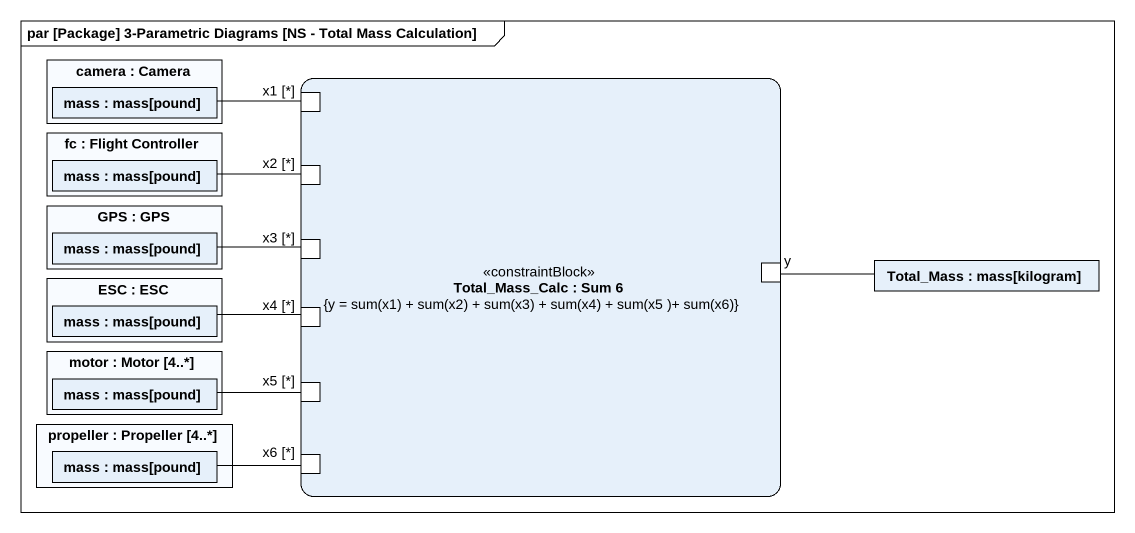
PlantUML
@startuml
mainframe par [Package] 3-Parametric Diagrams [NS - Total Mass Calculation]
rectangle "camera : Camera" as camera {
  rectangle "mass : mass[pound]" as mass
}
rectangle "Total_Mass_Calc : Sum 6\n{y = sum(x1) + sum(x2) + sum(x3) + sum(x4) + sum(x5 )+ sum(x6)}" as Total_Mass_Calc <<constraintBlock>> {
  port "x1 [*]" as x1
  port "x2 [*]" as x2
  port "x3 [*]" as x3
  port "x4 [*]" as x4
  port y
  port "x5 [*]" as x5
  port "x6 [*]" as x6
}
rectangle "fc : Flight Controller" as fc {
  rectangle "mass : mass[pound]" as mass_2
}
rectangle "GPS : GPS" as GPS {
  rectangle "mass : mass[pound]" as mass_3
}
rectangle "ESC : ESC" as ESC {
  rectangle "mass : mass[pound]" as mass_4
}
rectangle "Total_Mass : mass[kilogram]" as Total_Mass
rectangle "motor : Motor [4..*]" as motor {
  rectangle "mass : mass[pound]" as mass_5
}
rectangle "propeller : Propeller [4..*]" as propeller {
  rectangle "mass : mass[pound]" as mass_6
}
x1 -left- mass
x2 -left- mass_2
x3 -left- mass_3
x4 -left- mass_4
Total_Mass -left- y
x5 -left- mass_5
x6 -left- mass_6
@enduml
